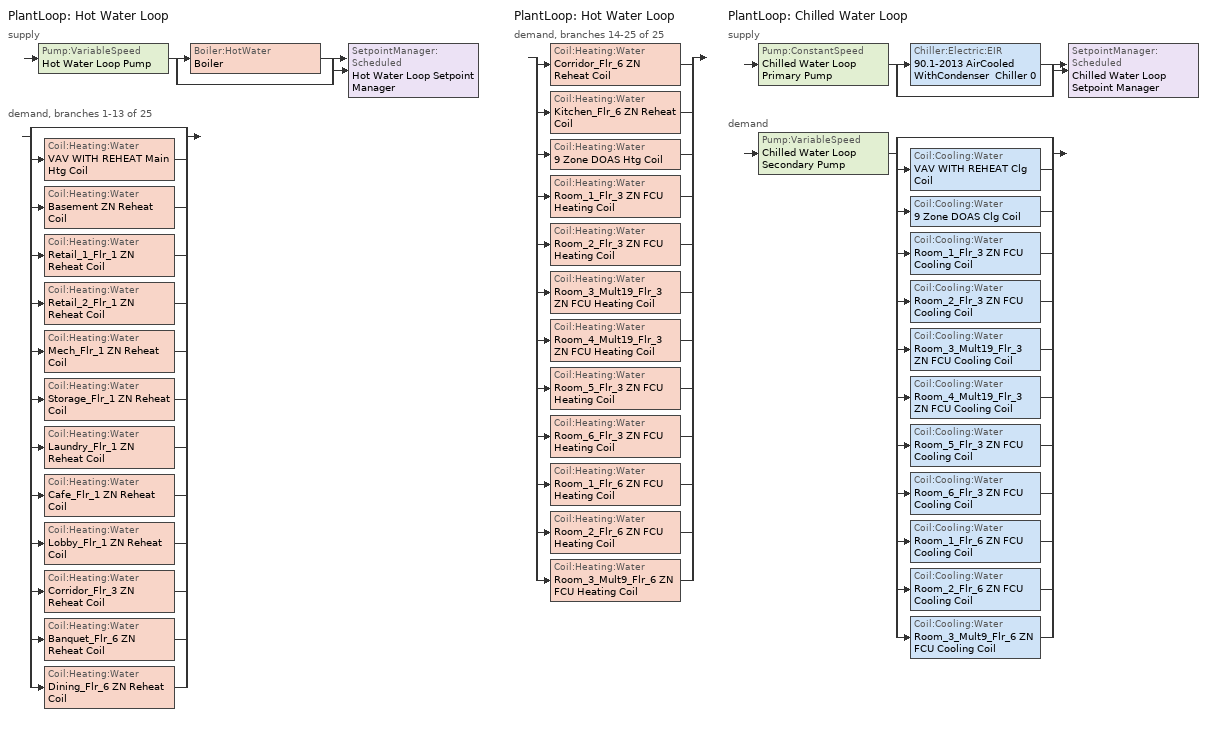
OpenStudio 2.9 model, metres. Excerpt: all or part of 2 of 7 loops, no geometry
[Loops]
PlantLoop 'Hot Water Loop'
 supply: Pump:VariableSpeed 'Hot Water Loop Pump' > split
  | Boiler:HotWater 'Boiler'
  | bypass
  join > SetpointManager:Scheduled 'Hot Water Loop Setpoint Manager'
 demand, branches 1-13 of 25: split
  | bypass
  | Coil:Heating:Water 'VAV WITH REHEAT Main Htg Coil'
  | Coil:Heating:Water 'Basement ZN Reheat Coil'
  | Coil:Heating:Water 'Retail_1_Flr_1 ZN Reheat Coil'
  | Coil:Heating:Water 'Retail_2_Flr_1 ZN Reheat Coil'
  | Coil:Heating:Water 'Mech_Flr_1 ZN Reheat Coil'
  | Coil:Heating:Water 'Storage_Flr_1 ZN Reheat Coil'
  | Coil:Heating:Water 'Laundry_Flr_1 ZN Reheat Coil'
  | Coil:Heating:Water 'Cafe_Flr_1 ZN Reheat Coil'
  | Coil:Heating:Water 'Lobby_Flr_1 ZN Reheat Coil'
  | Coil:Heating:Water 'Corridor_Flr_3 ZN Reheat Coil'
  | Coil:Heating:Water 'Banquet_Flr_6 ZN Reheat Coil'
  | Coil:Heating:Water 'Dining_Flr_6 ZN Reheat Coil'
PlantLoop 'Hot Water Loop'
 demand, branches 14-25 of 25: split
  | Coil:Heating:Water 'Corridor_Flr_6 ZN Reheat Coil'
  | Coil:Heating:Water 'Kitchen_Flr_6 ZN Reheat Coil'
  | Coil:Heating:Water '9 Zone DOAS Htg Coil'
  | Coil:Heating:Water 'Room_1_Flr_3 ZN FCU Heating Coil'
  | Coil:Heating:Water 'Room_2_Flr_3 ZN FCU Heating Coil'
  | Coil:Heating:Water 'Room_3_Mult19_Flr_3 ZN FCU Heating Coil'
  | Coil:Heating:Water 'Room_4_Mult19_Flr_3 ZN FCU Heating Coil'
  | Coil:Heating:Water 'Room_5_Flr_3 ZN FCU Heating Coil'
  | Coil:Heating:Water 'Room_6_Flr_3 ZN FCU Heating Coil'
  | Coil:Heating:Water 'Room_1_Flr_6 ZN FCU Heating Coil'
  | Coil:Heating:Water 'Room_2_Flr_6 ZN FCU Heating Coil'
  | Coil:Heating:Water 'Room_3_Mult9_Flr_6 ZN FCU Heating Coil'
PlantLoop 'Chilled Water Loop'
 supply: Pump:ConstantSpeed 'Chilled Water Loop Primary Pump' > split
  | Chiller:Electric:EIR '90.1-2013 AirCooled WithCondenser  Chiller 0'
  | bypass
  join > SetpointManager:Scheduled 'Chilled Water Loop Setpoint Manager'
 demand: Pump:VariableSpeed 'Chilled Water Loop Secondary Pump' > split
  | bypass
  | Coil:Cooling:Water 'VAV WITH REHEAT Clg Coil'
  | Coil:Cooling:Water '9 Zone DOAS Clg Coil'
  | Coil:Cooling:Water 'Room_1_Flr_3 ZN FCU Cooling Coil'
  | Coil:Cooling:Water 'Room_2_Flr_3 ZN FCU Cooling Coil'
  | Coil:Cooling:Water 'Room_3_Mult19_Flr_3 ZN FCU Cooling Coil'
  | Coil:Cooling:Water 'Room_4_Mult19_Flr_3 ZN FCU Cooling Coil'
  | Coil:Cooling:Water 'Room_5_Flr_3 ZN FCU Cooling Coil'
  | Coil:Cooling:Water 'Room_6_Flr_3 ZN FCU Cooling Coil'
  | Coil:Cooling:Water 'Room_1_Flr_6 ZN FCU Cooling Coil'
  | Coil:Cooling:Water 'Room_2_Flr_6 ZN FCU Cooling Coil'
  | Coil:Cooling:Water 'Room_3_Mult9_Flr_6 ZN FCU Cooling Coil'
[PlantLoop] Glycol Concentration=0; Plant Loop Volume {m3}=Autocalculate; Load Distribution Scheme=Optimal
Name | Fluid Type | Minimum Loop Temperature {C} | Maximum Loop Temperature {C} | Common Pipe Simulation
Hot Water Loop | Water | 10
Chilled Water Loop |  | 1 | 40 | CommonPipe
[Sizing:Plant] Sizing Option=NonCoincident; Zone Timesteps in Averaging Window=1; Coincident Sizing Factor Mode=None
Name | Loop Type | Design Loop Exit Temperature {C} | Loop Design Temperature Difference {deltaC}
Hot Water Loop | Heating | 60 | 11.1111
Chilled Water Loop | Cooling | 6.66667 | 6.66667
[SetpointManager:Scheduled] Control Variable=Temperature
Name | Schedule
Hot Water Loop Setpoint Manager | Hot Water Loop Temp - 140F
Chilled Water Loop Setpoint Manager | Chilled Water Loop Temp - 44F
[Pump:VariableSpeed] Motor Efficiency=0.9; Pump Control Type=Intermittent; Skin Loss Radiative Fraction=0.5; Design Power Sizing Method=PowerPerFlowPerPressure; Design Electric Power per Unit Flow Rate {W/(m3/s)}=348701.1; Design Shaft Power per Unit Flow Rate per Unit Head {W-s/m3-Pa}=1.28205; Design Minimum Flow Rate Fraction=0
Name | Rated Pump Head {Pa} | Fraction of Motor Inefficiencies to Fluid Stream | Coefficient 1 of the Part Load Performance Curve | Coefficient 2 of the Part Load Performance Curve | Coefficient 3 of the Part Load Performance Curve | Coefficient 4 of the Part Load Performance Curve
Hot Water Loop Pump | 179344
Chilled Water Loop Secondary Pump | 134508 | 0 | 0 | 0.0205 | 0.4101 | 0.5753
[Boiler:HotWater]
Boiler: Fuel Type=NaturalGas; Nominal Thermal Efficiency=0.78; Efficiency Curve Temperature Evaluation Variable=LeavingBoiler; Design Water Outlet Temperature {C}=81; Minimum Part Load Ratio=0; Maximum Part Load Ratio=1.2; Optimum Part Load Ratio=1; Water Outlet Upper Temperature Limit {C}=95; Boiler Flow Mode=LeavingSetpointModulated; Parasitic Electric Load {W}=0; Sizing Factor=1.2
[Pump:ConstantSpeed]
Chilled Water Loop Primary Pump: Rated Flow Rate {m3/s}=autosize; Rated Pump Head {Pa}=44836; Rated Power Consumption {W}=autosize; Motor Efficiency=0.9; Fraction of Motor Inefficiencies to Fluid Stream=0; Pump Control Type=Intermittent; Design Power Sizing Method=PowerPerFlowPerPressure; Design Electric Power per Unit Flow Rate {W/(m3/s)}=348701.1; Design Shaft Power per Unit Flow Rate per Unit Head {W-s/m3-Pa}=1.28205
[Chiller:Electric:EIR]
90.1-2013 AirCooled WithCondenser  Chiller 0: Reference Capacity {W}=Autosize; Reference COP {W/W}=5.5; Reference Leaving Chilled Water Temperature {C}=6.66667; Reference Entering Condenser Fluid Temperature {C}=35; Cooling Capacity Function of Temperature Curve=Curve Biquadratic 1; Electric Input to Cooling Output Ratio Function of Temperature Curve=Curve Biquadratic 2; Electric Input to Cooling Output Ratio Function of Part Load Ratio Curve=Curve Quadratic 1; Minimum Part Load Ratio=0.15; Maximum Part Load Ratio=1; Optimum Part Load Ratio=1; Minimum Unloading Ratio=0.25; Condenser Type=AirCooled; Leaving Chilled Water Lower Temperature Limit {C}=2.22222; Chiller Flow Mode=ConstantFlow; Design Heat Recovery Water Flow Rate {m3/s}=0; Sizing Factor=1; Basin Heater Capacity {W/K}=0; Basin Heater Setpoint Temperature {C}=10
[Coil:Heating:Water] Availability Schedule=Always On Discrete; Rated Inlet Water Temperature {C}=60; Rated Outlet Water Temperature {C}=48.8889
Name | Rated Inlet Air Temperature {C} | Rated Outlet Air Temperature {C}
VAV WITH REHEAT Main Htg Coil | 7.22222 | 12.7778
Basement ZN Reheat Coil; Retail_1_Flr_1 ZN Reheat Coil; Retail_2_Flr_1 ZN Reheat Coil; Mech_Flr_1 ZN Reheat Coil; Storage_Flr_1 ZN Reheat Coil; Laundry_Flr_1 ZN Reheat Coil; Cafe_Flr_1 ZN Reheat Coil; Lobby_Flr_1 ZN Reheat Coil; Corridor_Flr_3 ZN Reheat Coil; Banquet_Flr_6 ZN Reheat Coil; Dining_Flr_6 ZN Reheat Coil; Corridor_Flr_6 ZN Reheat Coil; Kitchen_Flr_6 ZN Reheat Coil | 12.7778 | 32.2222
9 Zone DOAS Htg Coil | 16.6 | 32.2
Room_1_Flr_3 ZN FCU Heating Coil; Room_2_Flr_3 ZN FCU Heating Coil; Room_3_Mult19_Flr_3 ZN FCU Heating Coil; Room_4_Mult19_Flr_3 ZN FCU Heating Coil; Room_5_Flr_3 ZN FCU Heating Coil; Room_6_Flr_3 ZN FCU Heating Coil; Room_1_Flr_6 ZN FCU Heating Coil; Room_2_Flr_6 ZN FCU Heating Coil; Room_3_Mult9_Flr_6 ZN FCU Heating Coil | 16.6 | 40
[Controller:WaterCoil] Minimum Actuated Flow {m3/s}=0
Name | Water Coil | Action | Controller Convergence Tolerance {deltaC}
VAV WITH REHEAT Main Htg Coil Controller | VAV WITH REHEAT Main Htg Coil | Normal | 0.1
VAV WITH REHEAT Clg Coil Controller | VAV WITH REHEAT Clg Coil | Reverse
Basement ZN Reheat Coil Controller | Basement ZN Reheat Coil | Normal | 0.1
Retail_1_Flr_1 ZN Reheat Coil Controller | Retail_1_Flr_1 ZN Reheat Coil | Normal | 0.1
Retail_2_Flr_1 ZN Reheat Coil Controller | Retail_2_Flr_1 ZN Reheat Coil | Normal | 0.1
Mech_Flr_1 ZN Reheat Coil Controller | Mech_Flr_1 ZN Reheat Coil | Normal | 0.1
Storage_Flr_1 ZN Reheat Coil Controller | Storage_Flr_1 ZN Reheat Coil | Normal | 0.1
Laundry_Flr_1 ZN Reheat Coil Controller | Laundry_Flr_1 ZN Reheat Coil | Normal | 0.1
Cafe_Flr_1 ZN Reheat Coil Controller | Cafe_Flr_1 ZN Reheat Coil | Normal | 0.1
Lobby_Flr_1 ZN Reheat Coil Controller | Lobby_Flr_1 ZN Reheat Coil | Normal | 0.1
Corridor_Flr_3 ZN Reheat Coil Controller | Corridor_Flr_3 ZN Reheat Coil | Normal | 0.1
Banquet_Flr_6 ZN Reheat Coil Controller | Banquet_Flr_6 ZN Reheat Coil | Normal | 0.1
Dining_Flr_6 ZN Reheat Coil Controller | Dining_Flr_6 ZN Reheat Coil | Normal | 0.1
Corridor_Flr_6 ZN Reheat Coil Controller | Corridor_Flr_6 ZN Reheat Coil | Normal | 0.1
Kitchen_Flr_6 ZN Reheat Coil Controller | Kitchen_Flr_6 ZN Reheat Coil | Normal | 0.1
9 Zone DOAS Htg Coil Controller | 9 Zone DOAS Htg Coil | Normal | 0.0001
9 Zone DOAS Clg Coil Controller | 9 Zone DOAS Clg Coil | Reverse
Room_1_Flr_3 ZN FCU Cooling Coil Controller | Room_1_Flr_3 ZN FCU Cooling Coil | Reverse
Room_1_Flr_3 ZN FCU Heating Coil Controller | Room_1_Flr_3 ZN FCU Heating Coil | Normal | 0.1
Room_2_Flr_3 ZN FCU Cooling Coil Controller | Room_2_Flr_3 ZN FCU Cooling Coil | Reverse
Room_2_Flr_3 ZN FCU Heating Coil Controller | Room_2_Flr_3 ZN FCU Heating Coil | Normal | 0.1
Room_3_Mult19_Flr_3 ZN FCU Cooling Coil Controller | Room_3_Mult19_Flr_3 ZN FCU Cooling Coil | Reverse
Room_3_Mult19_Flr_3 ZN FCU Heating Coil Controller | Room_3_Mult19_Flr_3 ZN FCU Heating Coil | Normal | 0.1
Room_4_Mult19_Flr_3 ZN FCU Cooling Coil Controller | Room_4_Mult19_Flr_3 ZN FCU Cooling Coil | Reverse
Room_4_Mult19_Flr_3 ZN FCU Heating Coil Controller | Room_4_Mult19_Flr_3 ZN FCU Heating Coil | Normal | 0.1
Room_5_Flr_3 ZN FCU Cooling Coil Controller | Room_5_Flr_3 ZN FCU Cooling Coil | Reverse
Room_5_Flr_3 ZN FCU Heating Coil Controller | Room_5_Flr_3 ZN FCU Heating Coil | Normal | 0.1
Room_6_Flr_3 ZN FCU Cooling Coil Controller | Room_6_Flr_3 ZN FCU Cooling Coil | Reverse
Room_6_Flr_3 ZN FCU Heating Coil Controller | Room_6_Flr_3 ZN FCU Heating Coil | Normal | 0.1
Room_1_Flr_6 ZN FCU Cooling Coil Controller | Room_1_Flr_6 ZN FCU Cooling Coil | Reverse
Room_1_Flr_6 ZN FCU Heating Coil Controller | Room_1_Flr_6 ZN FCU Heating Coil | Normal | 0.1
Room_2_Flr_6 ZN FCU Cooling Coil Controller | Room_2_Flr_6 ZN FCU Cooling Coil | Reverse
Room_2_Flr_6 ZN FCU Heating Coil Controller | Room_2_Flr_6 ZN FCU Heating Coil | Normal | 0.1
Room_3_Mult9_Flr_6 ZN FCU Cooling Coil Controller | Room_3_Mult9_Flr_6 ZN FCU Cooling Coil | Reverse
Room_3_Mult9_Flr_6 ZN FCU Heating Coil Controller | Room_3_Mult9_Flr_6 ZN FCU Heating Coil | Normal | 0.1
[Coil:Cooling:Water] Availability Schedule=Always On Discrete; Design Inlet Water Temperature {C}=Autosize; Heat Exchanger Configuration=CrossFlow
VAV WITH REHEAT Clg Coil; 9 Zone DOAS Clg Coil; Room_1_Flr_3 ZN FCU Cooling Coil; Room_2_Flr_3 ZN FCU Cooling Coil; Room_3_Mult19_Flr_3 ZN FCU Cooling Coil; Room_4_Mult19_Flr_3 ZN FCU Cooling Coil; Room_5_Flr_3 ZN FCU Cooling Coil; Room_6_Flr_3 ZN FCU Cooling Coil; Room_1_Flr_6 ZN FCU Cooling Coil; Room_2_Flr_6 ZN FCU Cooling Coil; Room_3_Mult9_Flr_6 ZN FCU Cooling Coil
[Fan:OnOff] Availability Schedule=Always On Discrete; Fan Total Efficiency=0.16; Pressure Rise {Pa}=270.899; Maximum Flow Rate {m3/s}=autosize; Motor Efficiency=0.29; Motor In Airstream Fraction=1
Name | Fan Power Ratio Function of Speed Ratio Curve | Fan Efficiency Ratio Function of Speed Ratio Curve
Room_1_Flr_3 ZN Fan Coil fan | Fan On Off Power Curve | Fan On Off Efficiency Curve
Room_2_Flr_3 ZN Fan Coil fan | Fan On Off Power Curve 1 | Fan On Off Efficiency Curve 1
Room_3_Mult19_Flr_3 ZN Fan Coil fan | Fan On Off Power Curve 2 | Fan On Off Efficiency Curve 2
Room_4_Mult19_Flr_3 ZN Fan Coil fan | Fan On Off Power Curve 3 | Fan On Off Efficiency Curve 3
Room_5_Flr_3 ZN Fan Coil fan | Fan On Off Power Curve 4 | Fan On Off Efficiency Curve 4
Room_6_Flr_3 ZN Fan Coil fan | Fan On Off Power Curve 5 | Fan On Off Efficiency Curve 5
Room_1_Flr_6 ZN Fan Coil fan | Fan On Off Power Curve 6 | Fan On Off Efficiency Curve 6
Room_2_Flr_6 ZN Fan Coil fan | Fan On Off Power Curve 7 | Fan On Off Efficiency Curve 7
Room_3_Mult9_Flr_6 ZN Fan Coil fan | Fan On Off Power Curve 8 | Fan On Off Efficiency Curve 8
[ZoneHVAC:FourPipeFanCoil] Availability Schedule=Always On Discrete; Capacity Control Method=CyclingFan; Maximum Supply Air Flow Rate {m3/s}=autosize; Maximum Outdoor Air Flow Rate {m3/s}=0; Maximum Cold Water Flow Rate {m3/s}=autosize; Maximum Hot Water Flow Rate {m3/s}=autosize; Minimum Supply Air Temperature in Cooling Mode {C}=autosize; Maximum Supply Air Temperature in Heating Mode {C}=autosize
Name | Supply Air Fan | Cooling Coil | Heating Coil
Room_1_Flr_3 ZN FCU | Room_1_Flr_3 ZN Fan Coil fan | Room_1_Flr_3 ZN FCU Cooling Coil | Room_1_Flr_3 ZN FCU Heating Coil
Room_2_Flr_3 ZN FCU | Room_2_Flr_3 ZN Fan Coil fan | Room_2_Flr_3 ZN FCU Cooling Coil | Room_2_Flr_3 ZN FCU Heating Coil
Room_3_Mult19_Flr_3 ZN FCU | Room_3_Mult19_Flr_3 ZN Fan Coil fan | Room_3_Mult19_Flr_3 ZN FCU Cooling Coil | Room_3_Mult19_Flr_3 ZN FCU Heating Coil
Room_4_Mult19_Flr_3 ZN FCU | Room_4_Mult19_Flr_3 ZN Fan Coil fan | Room_4_Mult19_Flr_3 ZN FCU Cooling Coil | Room_4_Mult19_Flr_3 ZN FCU Heating Coil
Room_5_Flr_3 ZN FCU | Room_5_Flr_3 ZN Fan Coil fan | Room_5_Flr_3 ZN FCU Cooling Coil | Room_5_Flr_3 ZN FCU Heating Coil
Room_6_Flr_3 ZN FCU | Room_6_Flr_3 ZN Fan Coil fan | Room_6_Flr_3 ZN FCU Cooling Coil | Room_6_Flr_3 ZN FCU Heating Coil
Room_1_Flr_6 ZN FCU | Room_1_Flr_6 ZN Fan Coil fan | Room_1_Flr_6 ZN FCU Cooling Coil | Room_1_Flr_6 ZN FCU Heating Coil
Room_2_Flr_6 ZN FCU | Room_2_Flr_6 ZN Fan Coil fan | Room_2_Flr_6 ZN FCU Cooling Coil | Room_2_Flr_6 ZN FCU Heating Coil
Room_3_Mult9_Flr_6 ZN FCU | Room_3_Mult9_Flr_6 ZN Fan Coil fan | Room_3_Mult9_Flr_6 ZN FCU Cooling Coil | Room_3_Mult9_Flr_6 ZN FCU Heating Coil
[Schedule:Constant]
Always On Discrete: Value=1
[Schedule:Ruleset]
Name | Default Day Schedule
Hot Water Loop Temp - 140F | Hot Water Loop Temp - 140F Default
Chilled Water Loop Temp - 44F | Chilled Water Loop Temp - 44F Default
[Schedule:Day]
Hot Water Loop Temp - 140F Default: 24, 0, 60
Chilled Water Loop Temp - 44F Default: 24, 0, 6.66667
[Curve:Biquadratic] Minimum Value of x=5; Maximum Value of x=10; Minimum Value of y=24; Maximum Value of y=35
Name | Coefficient1 Constant | Coefficient2 x | Coefficient3 x**2 | Coefficient4 y | Coefficient5 y**2 | Coefficient6 x*y
Curve Biquadratic 1 | 1.02152 | 0.0370359 | 0.000233248 | -0.00389405 | -6.52536e-05 | -0.000268045
Curve Biquadratic 2 | 0.701769 | -0.00452016 | 0.00053311 | -0.00549821 | 0.000544579 | -0.000729032
[Curve:Quadratic]
Curve Quadratic 1: Coefficient1 Constant=0.0636912; Coefficient2 x=0.584888; Coefficient3 x**2=0.352803; Minimum Value of x=0; Maximum Value of x=1
[Curve:Exponent] Coefficient1 Constant=1; Coefficient2 Constant=0; Coefficient3 Constant=0; Minimum Value of x=0; Maximum Value of x=1
Fan On Off Power Curve; Fan On Off Power Curve 1; Fan On Off Power Curve 2; Fan On Off Power Curve 3; Fan On Off Power Curve 4; Fan On Off Power Curve 5; Fan On Off Power Curve 6; Fan On Off Power Curve 7; Fan On Off Power Curve 8
[Curve:Cubic] Coefficient1 Constant=1; Coefficient2 x=0; Coefficient3 x**2=0; Coefficient4 x**3=0; Minimum Value of x=0; Maximum Value of x=1
Fan On Off Efficiency Curve; Fan On Off Efficiency Curve 1; Fan On Off Efficiency Curve 2; Fan On Off Efficiency Curve 3; Fan On Off Efficiency Curve 4; Fan On Off Efficiency Curve 5; Fan On Off Efficiency Curve 6; Fan On Off Efficiency Curve 7; Fan On Off Efficiency Curve 8
